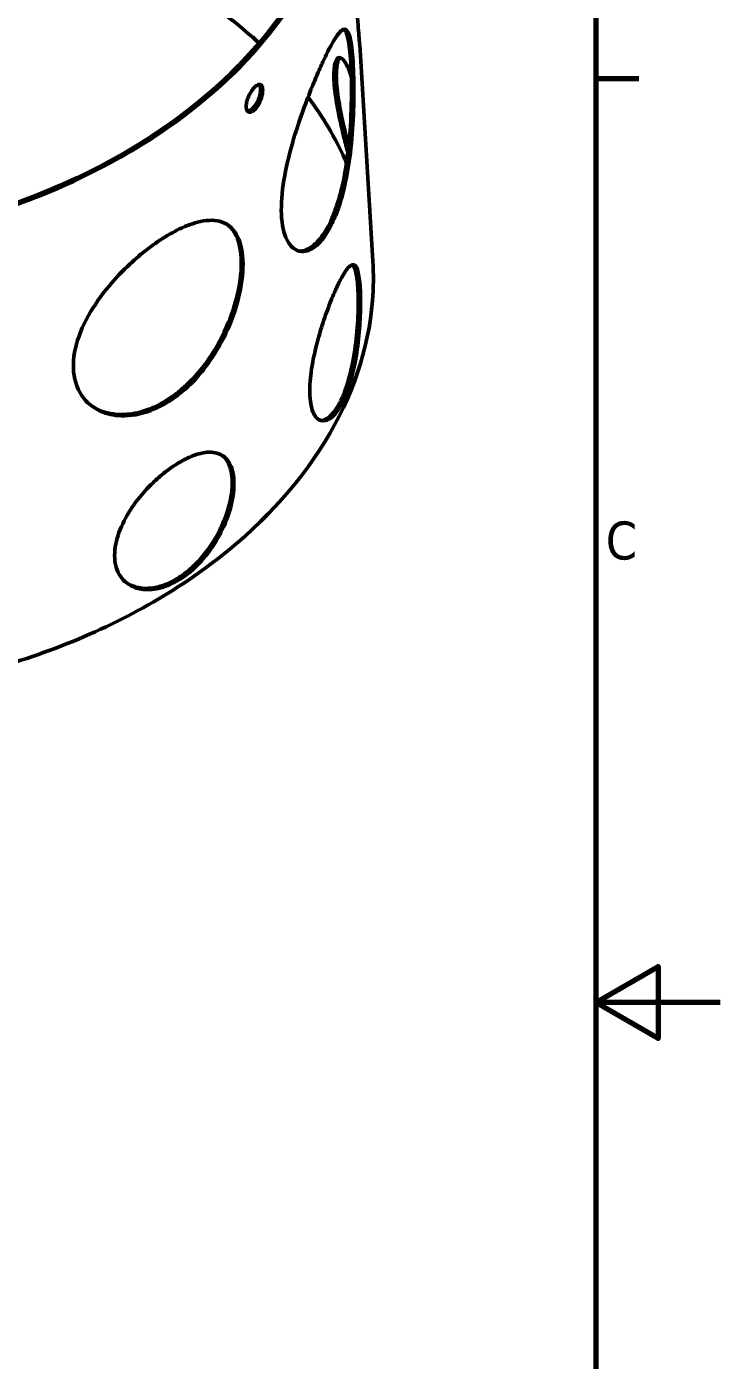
# Model space of a CAD drawing. Header units: millimetres. Extents: x 0 to 2100, y 0 to 1485.
# Drawn here: x 1821 to 2100, y 599 to 1135 of the extents above; entities that cross this region are included whole.
import ezdxf

# ---------------------------------------------------------------- set-up
doc = ezdxf.new("R2010")
doc.units = ezdxf.units.MM
doc.header["$LTSCALE"] = 5
doc.layers.add('Border (ANSI)', color=7, linetype='Continuous', lineweight=70)
doc.layers.add('Visible (ANSI)', color=7, linetype='Continuous', lineweight=50)
doc.styles.add('Note Text (ANSI)', font='tahoma.ttf')

# ---------------------------------------------------------------- blocks, each defined once
blk = doc.blocks.new('Borders Default Border')
at = {"layer": 'Border (ANSI)'}
blk.add_line((410, 222.75), (413.45, 222.75), dxfattribs=at)
at = {"layer": 'Border (ANSI)', "flags": 128}
for points in [[(10, 10), (10, 287), (410, 287), (410, 10), (10, 10)], [(420, 148.5), (410, 148.5), (415, 151.39), (415, 145.61), (410, 148.5)]]:
    blk.add_lwpolyline(points, dxfattribs=at)
at = {"layer": 'Border (ANSI)', "insert": (410.8, 184.05), "char_height": 3.05, "attachment_point": 7, "style": 'Note Text (ANSI)'}
blk.add_mtext('C', dxfattribs=at)

msp = doc.modelspace()

# ---------------------------------------------------------------- linework, layer by layer
at = {"layer": 'Visible (ANSI)'}
msp.add_line((1960.463, 1040.443), (1955.179, 1127.375), dxfattribs=at)
for points, knots in [([(1604.939, 1063.065), (1586.346, 1070.19), (1569.303, 1079.221), (1554.477, 1089.802), (1535.54, 1103.317), (1520.241, 1119.365), (1509.549, 1136.928), (1498.857, 1154.49), (1492.778, 1173.558), (1491.694, 1192.919), (1490.61, 1212.28), (1494.522, 1231.925), (1503.179, 1250.607), (1511.836, 1269.289), (1525.233, 1286.997), (1542.517, 1302.61), (1559.801, 1318.222), (1580.963, 1331.73), (1604.658, 1342.277), (1628.353, 1352.824), (1654.568, 1360.405), (1681.638, 1364.541), (1708.709, 1368.677), (1736.619, 1369.364), (1763.599, 1366.563), (1790.579, 1363.762), (1816.613, 1357.473), (1840.051, 1348.097), (1863.489, 1338.721), (1884.317, 1326.264), (1901.215, 1311.518), (1918.114, 1296.771), (1931.074, 1279.743), (1939.275, 1261.516), (1947.476, 1243.289), (1950.915, 1223.872), (1949.375, 1204.498), (1947.835, 1185.124), (1941.318, 1165.804), (1930.239, 1147.763), (1919.161, 1129.722), (1903.528, 1112.97), (1884.334, 1098.569), (1865.14, 1084.169), (1842.397, 1072.127), (1817.549, 1063.208), (1792.7, 1054.288), (1765.761, 1048.495), (1738.441, 1046.193), (1711.121, 1043.892), (1683.435, 1045.085), (1657.139, 1049.693), (1630.844, 1054.301), (1605.954, 1062.322), (1584.048, 1073.246)], [-6.3962826, -6.3962826, -6.3962826, -6.3962826, -6.1146644, -6.1146644, -6.1146644, -5.7549783, -5.7549783, -5.7549783, -5.3952921, -5.3952921, -5.3952921, -5.035606, -5.035606, -5.035606, -4.6759198, -4.6759198, -4.6759198, -4.3162337, -4.3162337, -4.3162337, -3.9565475, -3.9565475, -3.9565475, -3.5968614, -3.5968614, -3.5968614, -3.2371753, -3.2371753, -3.2371753, -2.8774891, -2.8774891, -2.8774891, -2.517803, -2.517803, -2.517803, -2.1581168, -2.1581168, -2.1581168, -1.7984307, -1.7984307, -1.7984307, -1.4387446, -1.4387446, -1.4387446, -1.0790584, -1.0790584, -1.0790584, -0.7193723, -0.7193723, -0.7193723, -0.3596861, -0.3596861, -0.3596861, 0, 0, 0, 0]), ([(1584.647, 1073.828), (1606.457, 1062.953), (1631.24, 1054.966), (1657.419, 1050.378), (1683.598, 1045.79), (1711.166, 1044.603), (1738.365, 1046.894), (1765.565, 1049.185), (1792.389, 1054.953), (1817.127, 1063.834), (1841.866, 1072.714), (1864.512, 1084.704), (1883.621, 1099.041), (1902.73, 1113.378), (1918.296, 1130.058), (1929.325, 1148.02), (1940.355, 1165.981), (1946.844, 1185.219), (1948.377, 1204.507), (1949.911, 1223.795), (1946.487, 1243.129), (1938.322, 1261.276), (1930.156, 1279.423), (1917.252, 1296.378), (1900.428, 1311.06), (1883.604, 1325.741), (1862.865, 1338.145), (1839.531, 1347.479), (1816.196, 1356.814), (1790.273, 1363.076), (1763.412, 1365.865), (1736.551, 1368.654), (1708.76, 1367.969), (1681.809, 1363.851), (1654.858, 1359.734), (1628.755, 1352.186), (1605.164, 1341.685), (1581.574, 1331.184), (1560.502, 1317.734), (1543.294, 1302.19), (1526.086, 1286.647), (1512.746, 1269.014), (1504.127, 1250.414), (1495.508, 1231.815), (1491.613, 1212.254), (1492.692, 1192.977), (1493.771, 1173.701), (1499.825, 1154.715), (1510.47, 1137.23), (1521.115, 1119.744), (1536.348, 1103.765), (1555.202, 1090.31), (1569.963, 1079.775), (1586.933, 1070.783), (1605.444, 1063.689)], [0, 0, 0, 0, 0.3596861, 0.3596861, 0.3596861, 0.7193723, 0.7193723, 0.7193723, 1.0790584, 1.0790584, 1.0790584, 1.4387446, 1.4387446, 1.4387446, 1.7984307, 1.7984307, 1.7984307, 2.1581168, 2.1581168, 2.1581168, 2.517803, 2.517803, 2.517803, 2.8774891, 2.8774891, 2.8774891, 3.2371753, 3.2371753, 3.2371753, 3.5968614, 3.5968614, 3.5968614, 3.9565475, 3.9565475, 3.9565475, 4.3162337, 4.3162337, 4.3162337, 4.6759198, 4.6759198, 4.6759198, 5.035606, 5.035606, 5.035606, 5.3952921, 5.3952921, 5.3952921, 5.7549783, 5.7549783, 5.7549783, 6.1146644, 6.1146644, 6.1146644, 6.3962826, 6.3962826, 6.3962826, 6.3962826]), ([(1537.319, 1104.819), (1542.438, 1110.851), (1548.089, 1116.667), (1554.233, 1122.217), (1571.442, 1137.761), (1592.513, 1151.211), (1616.104, 1161.712), (1639.695, 1172.212), (1665.798, 1179.761), (1692.749, 1183.878), (1719.7, 1187.996), (1747.491, 1188.681), (1774.352, 1185.892), (1801.213, 1183.103), (1827.136, 1176.841), (1850.47, 1167.506), (1873.805, 1158.172), (1894.544, 1145.768), (1911.368, 1131.086), (1912.514, 1130.086), (1913.643, 1129.075), (1914.753, 1128.053)], [-4.804351, -4.804351, -4.804351, -4.804351, -4.6759198, -4.6759198, -4.6759198, -4.3162337, -4.3162337, -4.3162337, -3.9565475, -3.9565475, -3.9565475, -3.5968614, -3.5968614, -3.5968614, -3.2371753, -3.2371753, -3.2371753, -2.8774891, -2.8774891, -2.8774891, -2.852974, -2.852974, -2.852974, -2.852974]), ([(1955.179, 1127.375), (1955.149, 1127.87), (1955.064, 1128.776), (1954.76, 1132.265), (1954.501, 1135.521), (1954.001, 1143.617), (1953.765, 1148.266), (1953.306, 1157.431), (1953.093, 1161.706), (1952.827, 1166.078)], [-12.6264562, -12.6264562, -12.6264562, -12.6264562, -11.5494513, -11.5494513, -9.7550707, -9.7550707, -8.0655796, -8.0655796, -6.7376462, -6.7376462, -6.7376462, -6.7376462]), ([(1935.609, 1109.294), (1935.74, 1109.623), (1935.872, 1109.951), (1936.865, 1112.408), (1937.72, 1114.444), (1938.997, 1117.376), (1939.431, 1118.353), (1940.203, 1120.053), (1940.542, 1120.786), (1941.251, 1122.29), (1941.618, 1123.053), (1942.568, 1124.978), (1943.135, 1126.077), (1945.215, 1129.899), (1946.526, 1131.854), (1948.749, 1133.847), (1949.635, 1133.81), (1951.08, 1131.56), (1951.619, 1129.289), (1952.412, 1122.799), (1952.669, 1118.718), (1952.889, 1109.426), (1952.862, 1104.373), (1952.426, 1094.09), (1952.043, 1088.965), (1950.871, 1079.375), (1950.133, 1074.946), (1948.5, 1067.761), (1947.709, 1064.904), (1946.389, 1060.996), (1945.941, 1059.785), (1945.14, 1057.816), (1944.799, 1057.031), (1944.099, 1055.523), (1943.74, 1054.8), (1942.854, 1053.135), (1942.318, 1052.225), (1940.55, 1049.513), (1939.269, 1047.992), (1935.913, 1045.035), (1933.829, 1044.176), (1929.814, 1044.396), (1927.949, 1045.644), (1925.107, 1050.25), (1924.17, 1053.576), (1923.524, 1061.633), (1923.752, 1066.184), (1925.152, 1075.869), (1926.258, 1080.88), (1928.939, 1090.648), (1930.448, 1095.337), (1933.213, 1103.136), (1934.411, 1106.293), (1935.609, 1109.294)], [-28.7256849, -28.7256849, -28.7256849, -28.7256849, -28.6101588, -28.6101588, -27.8535431, -27.8535431, -27.4549428, -27.4549428, -27.133996, -27.133996, -26.7731544, -26.7731544, -26.1799552, -26.1799552, -24.4969551, -24.4969551, -22.7657913, -22.7657913, -20.9728662, -20.9728662, -19.2405003, -19.2405003, -17.5943292, -17.5943292, -16.0597948, -16.0597948, -14.6858732, -14.6858732, -13.692776, -13.692776, -13.2191368, -13.2191368, -12.8855969, -12.8855969, -12.55285, -12.55285, -12.08301, -12.08301, -11.0386654, -11.0386654, -9.3942811, -9.3942811, -7.6098818, -7.6098818, -5.8122966, -5.8122966, -4.120927, -4.120927, -2.5189263, -2.5189263, -1.0516267, -1.0516267, 0, 0, 0, 0]), ([(1930.612, 1044.505), (1931.182, 1044.44), (1931.769, 1044.46), (1933.991, 1044.86), (1935.683, 1045.789), (1938.553, 1048.462), (1939.737, 1049.905), (1941.41, 1052.484), (1941.939, 1053.388), (1942.819, 1055.048), (1943.178, 1055.772), (1943.88, 1057.29), (1944.224, 1058.083), (1945.035, 1060.087), (1945.49, 1061.325), (1946.908, 1065.56), (1947.765, 1068.758), (1949.586, 1077.216), (1950.373, 1082.636), (1951.488, 1094.044), (1951.769, 1099.948), (1951.933, 1111.005), (1951.819, 1116.045), (1951.326, 1124.301), (1950.968, 1127.518), (1950.034, 1131.799), (1949.495, 1133.052), (1948.812, 1133.535)], [-20.5154967, -20.5154967, -20.5154967, -20.5154967, -20.0226691, -20.0226691, -18.6880632, -18.6880632, -17.7195985, -17.7195985, -17.2545889, -17.2545889, -16.9218201, -16.9218201, -16.5853422, -16.5853422, -16.102562, -16.102562, -15.0021196, -15.0021196, -13.3499836, -13.3499836, -11.5631878, -11.5631878, -9.772878, -9.772878, -8.085683, -8.085683, -6.6110568, -6.6110568, -6.6110568, -6.6110568]), ([(1950.447, 1083.922), (1949.897, 1085.98), (1949.352, 1088.081), (1947.826, 1094.246), (1946.924, 1098.272), (1945.533, 1105.898), (1945.067, 1109.414), (1944.72, 1115.212), (1944.808, 1117.501), (1945.422, 1120.717), (1945.914, 1121.692), (1947.111, 1122.354), (1947.785, 1122.139), (1948.994, 1120.881), (1949.504, 1120.121), (1950.417, 1118.333), (1950.819, 1117.396), (1951.412, 1115.777), (1951.61, 1115.195), (1951.804, 1114.581)], [-10.0340514, -10.0340514, -10.0340514, -10.0340514, -9.3809672, -9.3809672, -8.1287045, -8.1287045, -6.8585881, -6.8585881, -5.6691431, -5.6691431, -4.5529179, -4.5529179, -3.5313804, -3.5313804, -2.8285602, -2.8285602, -2.270103, -2.270103, -1.985289, -1.985289, -1.985289, -1.985289]), ([(1947.401, 1122.134), (1947.16, 1121.963), (1946.94, 1121.693), (1946.258, 1120.406), (1945.938, 1118.888), (1945.714, 1114.573), (1945.861, 1111.701), (1946.653, 1105.25), (1947.26, 1101.781), (1948.739, 1094.737), (1949.578, 1091.235), (1950.564, 1087.389), (1950.661, 1087.014), (1950.758, 1086.639)], [-19.1714934, -19.1714934, -19.1714934, -19.1714934, -18.7274539, -18.7274539, -17.6163695, -17.6163695, -16.3859562, -16.3859562, -15.227697, -15.227697, -14.150428, -14.150428, -14.0336304, -14.0336304, -14.0336304, -14.0336304]), ([(1915.053, 1104.388), (1914.958, 1104.182), (1914.858, 1103.978), (1914.484, 1103.26), (1914.188, 1102.774), (1913.756, 1102.171), (1913.635, 1102.012), (1913.43, 1101.761), (1913.348, 1101.665), (1913.186, 1101.485), (1913.107, 1101.401), (1912.923, 1101.215), (1912.819, 1101.116), (1912.492, 1100.829), (1912.271, 1100.666), (1911.656, 1100.304), (1911.279, 1100.192), (1910.595, 1100.226), (1910.299, 1100.382), (1909.843, 1100.963), (1909.691, 1101.388), (1909.568, 1102.423), (1909.589, 1103.015), (1909.785, 1104.265), (1909.948, 1104.907), (1910.374, 1106.16), (1910.626, 1106.76), (1911.239, 1107.986), (1911.604, 1108.596), (1912.123, 1109.321), (1912.257, 1109.497), (1912.477, 1109.767), (1912.562, 1109.868), (1912.726, 1110.052), (1912.804, 1110.136), (1912.981, 1110.319), (1913.08, 1110.416), (1913.373, 1110.683), (1913.565, 1110.836), (1914.154, 1111.232), (1914.531, 1111.377), (1915.202, 1111.4), (1915.489, 1111.273), (1915.94, 1110.749), (1916.095, 1110.348), (1916.241, 1109.345), (1916.236, 1108.761), (1916.08, 1107.512), (1915.94, 1106.865), (1915.557, 1105.593), (1915.325, 1104.98), (1915.053, 1104.388)], [-3.7787983, -3.7787983, -3.7787983, -3.7787983, -3.7103228, -3.7103228, -3.5320465, -3.5320465, -3.464146, -3.464146, -3.4189456, -3.4189456, -3.3759177, -3.3759177, -3.3194173, -3.3194173, -3.1988246, -3.1988246, -2.9764164, -2.9764164, -2.7442489, -2.7442489, -2.5062976, -2.5062976, -2.2799495, -2.2799495, -2.0687964, -2.0687964, -1.8743722, -1.8743722, -1.656039, -1.656039, -1.5817709, -1.5817709, -1.5350908, -1.5350908, -1.492591, -1.492591, -1.438534, -1.438534, -1.3322658, -1.3322658, -1.1048306, -1.1048306, -0.8737503, -0.8737503, -0.6359583, -0.6359583, -0.4083248, -0.4083248, -0.1959158, -0.1959158, 0, 0, 0, 0]), ([(1910.591, 1100.628), (1910.829, 1100.691), (1911.079, 1100.807), (1911.53, 1101.097), (1911.727, 1101.249), (1912.025, 1101.517), (1912.126, 1101.613), (1912.305, 1101.797), (1912.383, 1101.881), (1912.547, 1102.066), (1912.632, 1102.167), (1912.851, 1102.439), (1912.983, 1102.616), (1913.46, 1103.298), (1913.784, 1103.853), (1914.396, 1105.105), (1914.671, 1105.8), (1915.111, 1107.23), (1915.264, 1107.95), (1915.409, 1109.269), (1915.4, 1109.856), (1915.23, 1110.793), (1915.079, 1111.147), (1914.867, 1111.388), (1914.867, 1111.388), (1914.867, 1111.388)], [-3.778407, -3.778407, -3.778407, -3.778407, -3.6359067, -3.6359067, -3.5288809, -3.5288809, -3.474517, -3.474517, -3.4318221, -3.4318221, -3.3849797, -3.3849797, -3.3105738, -3.3105738, -3.1115792, -3.1115792, -2.8891042, -2.8891042, -2.6527215, -2.6527215, -2.4185195, -2.4185195, -2.2000156, -2.2000156, -2.1999944, -2.1999944, -2.1999944, -2.1999944]), ([(1934.444, 1106.324), (1940.4, 1098.332), (1945.369, 1089.953), (1949.261, 1081.303), (1949.476, 1080.827), (1949.687, 1080.35), (1949.895, 1079.872)], [-2.68925238, -2.68925238, -2.68925238, -2.68925238, -2.51780299, -2.51780299, -2.51780299, -2.50836069, -2.50836069, -2.50836069, -2.50836069]), ([(1859.359, 978.277), (1856.439, 978.378), (1853.711, 978.983), (1849.317, 980.916), (1847.558, 982.077), (1843.44, 985.978), (1841.627, 989.215), (1839.913, 996.762), (1840.007, 1000.975), (1841.996, 1009.697), (1843.781, 1014.103), (1848.517, 1022.567), (1851.339, 1026.576), (1857.155, 1033.531), (1859.999, 1036.509), (1865.2, 1041.349), (1867.487, 1043.291), (1870.906, 1045.937), (1872.02, 1046.76), (1873.954, 1048.119), (1874.773, 1048.673), (1876.437, 1049.755), (1877.28, 1050.279), (1879.359, 1051.515), (1880.585, 1052.192), (1884.692, 1054.277), (1887.453, 1055.366), (1893.378, 1056.908), (1896.361, 1057.05), (1901.754, 1055.694), (1904.004, 1053.996), (1907.178, 1048.701), (1908.08, 1045.163), (1908.461, 1036.864), (1908.013, 1032.271), (1905.903, 1022.731), (1904.325, 1017.897), (1900.283, 1008.767), (1897.93, 1004.513), (1893.343, 997.879), (1891.33, 995.356), (1887.46, 991.192), (1885.663, 989.483), (1882.836, 987.132), (1881.855, 986.374), (1880.07, 985.095), (1879.27, 984.558), (1877.568, 983.488), (1876.665, 982.964), (1874.285, 981.694), (1872.804, 981.015), (1867.212, 978.865), (1863.148, 978.145), (1859.359, 978.277)], [-28.7174496, -28.7174496, -28.7174496, -28.7174496, -27.4773829, -27.4773829, -26.4757494, -26.4757494, -24.7396191, -24.7396191, -23.0268622, -23.0268622, -21.3994019, -21.3994019, -19.8932991, -19.8932991, -18.6638513, -18.6638513, -17.7431989, -17.7431989, -17.299307, -17.299307, -16.9715876, -16.9715876, -16.6311606, -16.6311606, -16.1262699, -16.1262699, -14.9117371, -14.9117371, -13.3235211, -13.3235211, -11.5342855, -11.5342855, -9.7517142, -9.7517142, -8.0691665, -8.0691665, -6.4796632, -6.4796632, -5.030446, -5.030446, -4.0515095, -4.0515095, -3.2719075, -3.2719075, -2.8681224, -2.8681224, -2.5465644, -2.5465644, -2.1887879, -2.1887879, -1.6088858, -1.6088858, 0, 0, 0, 0]), ([(1894.613, 1001.19), (1897.742, 1005.739), (1900.36, 1010.668), (1903.982, 1019.52), (1905.206, 1023.37), (1907.301, 1032.355), (1907.805, 1037.275), (1907.391, 1045.584), (1906.557, 1048.956), (1904.366, 1052.852), (1903.466, 1053.952), (1902.416, 1054.825)], [-28.7201331, -28.7201331, -28.7201331, -28.7201331, -27.0581595, -27.0581595, -25.7860722, -25.7860722, -23.9930726, -23.9930726, -22.3042688, -22.3042688, -21.4365583, -21.4365583, -21.4365583, -21.4365583]), ([(1616.374, 883.889), (1632.604, 877.665), (1650.01, 872.886), (1668.079, 869.72), (1694.374, 865.112), (1722.06, 863.919), (1749.381, 866.22), (1776.701, 868.521), (1803.64, 874.315), (1828.489, 883.235), (1853.337, 892.154), (1876.08, 904.196), (1895.274, 918.596), (1914.468, 932.997), (1930.101, 949.749), (1941.179, 967.79), (1952.257, 985.831), (1958.775, 1005.151), (1960.315, 1024.525), (1960.737, 1029.836), (1960.785, 1035.151), (1960.463, 1040.443)], [0.1125178, 0.1125178, 0.1125178, 0.1125178, 0.3596861, 0.3596861, 0.3596861, 0.7193723, 0.7193723, 0.7193723, 1.0790584, 1.0790584, 1.0790584, 1.4387446, 1.4387446, 1.4387446, 1.7984307, 1.7984307, 1.7984307, 2.1581168, 2.1581168, 2.1581168, 2.2567227, 2.2567227, 2.2567227, 2.2567227]), ([(1949.028, 1035.698), (1950.117, 1037.42), (1951.074, 1038.488), (1952.447, 1039.083), (1952.935, 1038.993), (1954.023, 1037.911), (1954.526, 1036.454), (1955.243, 1032.124), (1955.456, 1029.323), (1955.586, 1022.904), (1955.516, 1019.401), (1955.075, 1012.221), (1954.726, 1008.623), (1953.757, 1001.824), (1953.171, 998.656), (1952.056, 994.009), (1951.621, 992.419), (1950.757, 989.646), (1950.339, 988.443), (1949.643, 986.647), (1949.38, 986.011), (1948.877, 984.873), (1948.64, 984.365), (1948.109, 983.293), (1947.813, 982.738), (1946.985, 981.293), (1946.444, 980.47), (1944.439, 977.846), (1942.939, 976.682), (1940.134, 975.944), (1938.852, 976.351), (1936.738, 978.678), (1935.94, 980.615), (1935.082, 985.68), (1935.005, 988.709), (1935.516, 995.344), (1936.06, 998.849), (1937.557, 1005.847), (1938.466, 1009.275), (1940.341, 1015.437), (1941.263, 1018.163), (1942.713, 1022.108), (1943.221, 1023.427), (1944.163, 1025.772), (1944.597, 1026.81), (1945.295, 1028.416), (1945.562, 1029.014), (1946.065, 1030.113), (1946.302, 1030.618), (1946.834, 1031.719), (1947.126, 1032.304), (1947.975, 1033.936), (1948.515, 1034.887), (1949.028, 1035.698)], [-20.1754615, -20.1754615, -20.1754615, -20.1754615, -18.982813, -18.982813, -18.1741091, -18.1741091, -16.9124186, -16.9124186, -15.6762271, -15.6762271, -14.5130045, -14.5130045, -13.4292658, -13.4292658, -12.4505575, -12.4505575, -11.9111566, -11.9111566, -11.4613224, -11.4613224, -11.1997915, -11.1997915, -10.974765, -10.974765, -10.7048453, -10.7048453, -10.2318894, -10.2318894, -8.9833339, -8.9833339, -7.7534171, -7.7534171, -6.4904499, -6.4904499, -5.2751693, -5.2751693, -4.1308615, -4.1308615, -3.0718373, -3.0718373, -2.1905617, -2.1905617, -1.7243142, -1.7243142, -1.324831, -1.324831, -1.0751574, -1.0751574, -0.8486955, -0.8486955, -0.5616733, -0.5616733, 0, 0, 0, 0]), ([(1939.413, 976.379), (1939.55, 976.371), (1939.689, 976.372), (1940.907, 976.451), (1942.058, 977.009), (1943.855, 978.616), (1944.494, 979.329), (1945.645, 980.887), (1946.16, 981.688), (1946.952, 983.092), (1947.239, 983.638), (1947.761, 984.704), (1947.998, 985.217), (1948.51, 986.389), (1948.781, 987.054), (1949.507, 988.957), (1949.943, 990.242), (1951.424, 995.128), (1952.288, 999.053), (1953.592, 1007.158), (1954.03, 1011.264), (1954.558, 1019.275), (1954.637, 1023.096), (1954.488, 1029.68), (1954.273, 1032.413), (1953.593, 1036.483), (1953.147, 1037.858), (1952.452, 1038.729), (1952.327, 1038.85), (1952.196, 1038.943)], [-16.4420768, -16.4420768, -16.4420768, -16.4420768, -16.3143766, -16.3143766, -15.3349167, -15.3349167, -14.7943953, -14.7943953, -14.3434328, -14.3434328, -14.0809295, -14.0809295, -13.8549014, -13.8549014, -13.5836053, -13.5836053, -13.1078887, -13.1078887, -11.8600222, -11.8600222, -10.6297973, -10.6297973, -9.3666668, -9.3666668, -8.151438, -8.151438, -7.0074229, -7.0074229, -6.769707, -6.769707, -6.769707, -6.769707]), ([(1847.153, 982.544), (1847.855, 982.034), (1848.599, 981.571), (1852.151, 979.696), (1855.368, 978.88), (1861.448, 978.708), (1864.167, 979.03), (1869.111, 980.32), (1871.301, 981.127), (1874.556, 982.685), (1875.626, 983.256), (1877.508, 984.364), (1878.322, 984.878), (1880, 986.014), (1880.863, 986.639), (1883.043, 988.328), (1884.343, 989.439), (1888.902, 993.715), (1891.929, 997.288), (1894.613, 1001.19)], [-6.9176076, -6.9176076, -6.9176076, -6.9176076, -6.4999555, -6.4999555, -5.0218048, -5.0218048, -3.9255257, -3.9255257, -3.0701926, -3.0701926, -2.6488427, -2.6488427, -2.3238016, -2.3238016, -1.9726801, -1.9726801, -1.4254329, -1.4254329, 0, 0, 0, 0]), ([(1869.636, 908.432), (1867.716, 908.48), (1865.928, 908.851), (1863.034, 910.077), (1861.871, 910.824), (1859.127, 913.363), (1857.894, 915.495), (1856.604, 920.63), (1856.593, 923.604), (1857.813, 929.801), (1858.959, 932.947), (1862.081, 939.026), (1863.967, 941.919), (1867.952, 947.002), (1869.948, 949.207), (1873.654, 952.796), (1875.308, 954.24), (1877.757, 956.166), (1878.533, 956.745), (1879.884, 957.701), (1880.459, 958.091), (1881.63, 958.851), (1882.225, 959.219), (1883.698, 960.085), (1884.57, 960.557), (1887.503, 962.005), (1889.493, 962.746), (1893.786, 963.742), (1895.966, 963.774), (1899.91, 962.661), (1901.559, 961.388), (1903.892, 957.531), (1904.546, 954.975), (1904.765, 949.076), (1904.394, 945.849), (1902.759, 939.211), (1901.564, 935.877), (1898.556, 929.586), (1896.822, 926.659), (1893.505, 922.12), (1892.074, 920.407), (1889.342, 917.566), (1888.078, 916.395), (1886.095, 914.773), (1885.405, 914.246), (1884.15, 913.353), (1883.588, 912.976), (1882.391, 912.223), (1881.755, 911.853), (1880.08, 910.949), (1879.038, 910.463), (1875.103, 908.908), (1872.263, 908.366), (1869.636, 908.432)], [-20.1713964, -20.1713964, -20.1713964, -20.1713964, -19.3334053, -19.3334053, -18.6519207, -18.6519207, -17.4687748, -17.4687748, -16.2525656, -16.2525656, -15.1074089, -15.1074089, -14.0471106, -14.0471106, -13.1592483, -13.1592483, -12.4848004, -12.4848004, -12.1738915, -12.1738915, -11.9436166, -11.9436166, -11.7038561, -11.7038561, -11.3474576, -11.3474576, -10.48831, -10.48831, -9.3660836, -9.3660836, -8.1115546, -8.1115546, -6.8471642, -6.8471642, -5.6618288, -5.6618288, -4.5505021, -4.5505021, -3.5355109, -3.5355109, -2.8592076, -2.8592076, -2.3183102, -2.3183102, -2.0358318, -2.0358318, -1.8098214, -1.8098214, -1.5573615, -1.5573615, -1.1462819, -1.1462819, 0, 0, 0, 0]), ([(1894.734, 925.236), (1896.238, 927.378), (1897.586, 929.634), (1899.702, 933.812), (1900.528, 935.703), (1902.427, 940.817), (1903.245, 943.993), (1904.153, 950.362), (1904.116, 953.428), (1903.044, 958.415), (1902.077, 960.347), (1900.546, 961.863), (1900.396, 962.001), (1900.242, 962.132)], [-20.171574, -20.171574, -20.171574, -20.171574, -19.3854464, -19.3854464, -18.7513792, -18.7513792, -17.6670726, -17.6670726, -16.4301501, -16.4301501, -15.2660936, -15.2660936, -15.1442097, -15.1442097, -15.1442097, -15.1442097]), ([(1861.377, 911.307), (1861.947, 910.904), (1862.557, 910.548), (1865.116, 909.341), (1867.326, 908.894), (1871.437, 908.969), (1873.234, 909.251), (1876.52, 910.204), (1877.988, 910.778), (1880.192, 911.864), (1880.929, 912.264), (1882.235, 913.042), (1882.805, 913.405), (1883.99, 914.208), (1884.603, 914.652), (1886.17, 915.86), (1887.111, 916.657), (1890.473, 919.769), (1892.732, 922.384), (1894.734, 925.236)], [-4.9014326, -4.9014326, -4.9014326, -4.9014326, -4.5535684, -4.5535684, -3.5242232, -3.5242232, -2.7888466, -2.7888466, -2.2093591, -2.2093591, -1.917621, -1.917621, -1.6896474, -1.6896474, -1.4405725, -1.4405725, -1.0468491, -1.0468491, 0, 0, 0, 0])]:
    msp.add_open_spline(points, degree=3, knots=knots, dxfattribs=at)
msp.add_open_spline([(1910.16, 1100.569), (1910.297, 1100.568), (1910.441, 1100.587), (1910.591, 1100.628)], degree=3, dxfattribs=at)

# ---------------------------------------------------------------- block references
at = {"xscale": 5, "yscale": 5, "zscale": 5}
msp.add_blockref('Borders Default Border', (0, 0), dxfattribs=at)

doc.saveas('drawing.dxf')
